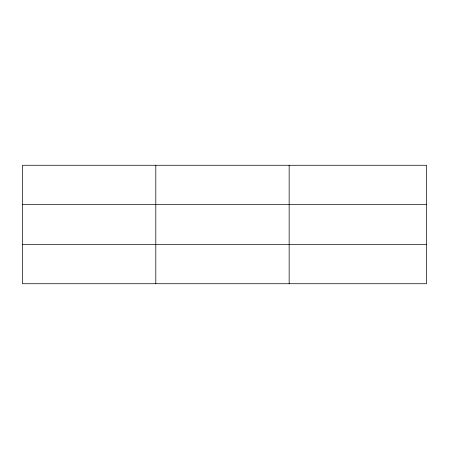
<?xml version="1.0" encoding="UTF-8"?>
<svg xmlns="http://www.w3.org/2000/svg" width="449" height="449" viewBox="0 0 449 449"><rect width="100%" height="100%" fill="white"/><g stroke="black" fill="none" stroke-linecap="round" stroke-linejoin="round"><path stroke-width="0.67" d="M155.803 283.729L155.803 165.271M289.156 283.729L289.156 165.271M426.55 204.362L426.55 165.271L22.45 165.271L22.45 283.729L426.55 283.729L426.55 204.362L22.45 204.362M22.45 244.638L426.55 244.638"/></g></svg>
